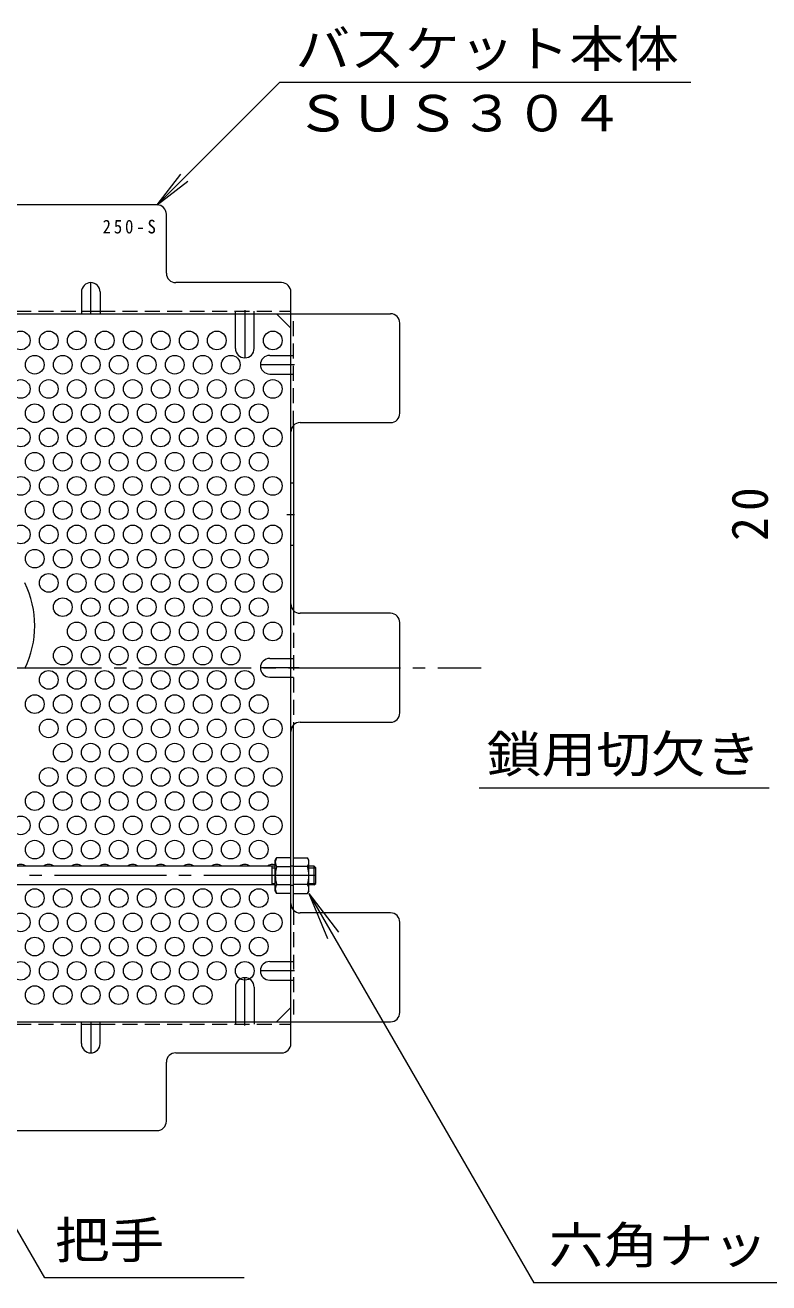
# Model space of a CAD drawing. Units: millimetres at full size, sheet at 1:4; details may follow other scales. Extents: x -838 to 994, y -781 to 732.
# Drawn here: x 463 to 702, y 245.4 to 649.7 of the extents above; entities that cross this region are included whole.
import ezdxf
from ezdxf.enums import TextEntityAlignment as Align

# ---------------------------------------------------------------- set-up
doc = ezdxf.new("R2010")
doc.units = ezdxf.units.MM
doc.header["$LTSCALE"] = 4
for name, pattern in [('CHAIN1', [8, 5, -1, 1, -1]), ('CHAIN2', [12, 9, -1, 1, -1]), ('DASHED1', [1.8, 1.2, -0.6])]:
    doc.linetypes.add(name, pattern=pattern)
for name, color, linetype, lineweight in [('A-1_躯体', 3, 'Continuous', 9), ('A-4_その他', 7, 'Continuous', 9), ('A-5_文字', 7, 'Continuous', 9), ('A-6_寸法', 2, 'Continuous', 9), ('A-7_ハッチ', 2, 'Continuous', 9), ('A-8_記号', 2, 'Continuous', 9), ('A-B_ﾊｯﾁ', 2, 'Continuous', 9), ('A-C_SENKIRI', 3, 'Continuous', 9)]:
    doc.layers.add(name, color=color, linetype=linetype, lineweight=lineweight)
doc.styles.add('ＭＳ ゴシック', font='')
doc.styles.get('ＭＳ ゴシック').set_extended_font_data('MS Gothic')

msp = doc.modelspace()

# ---------------------------------------------------------------- linework, layer by layer
at = {"layer": 'A-1_躯体'}
for p, q in [((543.393, 379.359), (454.393, 379.359)), ((542.393, 373.359), (542.393, 379.359)), ((542.393, 378.859), (543.393, 378.859)), ((555.893, 379.359), (554.193, 379.359)), ((554.193, 378.859), (556.393, 378.859)), ((555.893, 373.359), (555.893, 379.359)), ((555.893, 379.359), (556.393, 378.859)), ((556.393, 373.859), (556.393, 378.859)), ((543.393, 373.359), (455.893, 373.359)), ((542.393, 373.859), (543.393, 373.859)), ((554.193, 373.859), (556.393, 373.859)), ((555.893, 373.359), (554.193, 373.359)), ((555.893, 373.359), (556.393, 373.859))]:
    msp.add_line(p, q, dxfattribs=at)
at = {"layer": 'A-1_躯体', "linetype": 'CHAIN2'}
msp.add_line((556.393, 376.359), (454.393, 376.359), dxfattribs=at)
at = {"layer": 'A-5_文字'}
for p, q in [((544.733, 631.306), (505.392, 591.966)), ((676.939, 631.306), (544.733, 631.306)), ((505.392, 591.966), (513.002, 601.883)), ((505.392, 591.966), (515.309, 599.575)), ((702.104, 404.492), (608.871, 404.492)), ((554.16, 370.609), (626.431, 245.429)), ((554.16, 370.609), (560.139, 356.172)), ((554.16, 370.609), (563.672, 358.212)), ((533.348, 247.044), (469.302, 247.044)), ((721.381, 245.429), (626.431, 245.429))]:
    msp.add_line(p, q, dxfattribs=at)
msp.add_lwpolyline([(469.302, 247.044), (425.365, 323.146), (451.393, 349.174), (443.784, 339.257)], dxfattribs=at)
at = {"layer": 'A-6_寸法'}
for centre in [(461.593, 548.384), (470.593, 548.384), (479.593, 548.384), (488.593, 548.384), (497.593, 548.384), (506.593, 548.384), (515.593, 548.384), (524.593, 548.384), (542.593, 548.384), (466.093, 540.59), (475.093, 540.59), (484.093, 540.59), (493.093, 540.59), (502.093, 540.59), (511.093, 540.59), (520.093, 540.59), (529.093, 540.59), (461.593, 532.796), (470.593, 532.796), (479.593, 532.796), (488.593, 532.796), (497.593, 532.796), (506.593, 532.796), (515.593, 532.796), (524.593, 532.796), (533.593, 532.796), (542.593, 532.796), (466.093, 525.002), (475.093, 525.002), (484.093, 525.002), (493.093, 525.002), (502.093, 525.002), (511.093, 525.002), (520.093, 525.002), (529.093, 525.002), (538.093, 525.002), (461.593, 517.207), (470.593, 517.207), (479.593, 517.207), (488.593, 517.207), (497.593, 517.207), (506.593, 517.207), (515.593, 517.207), (524.593, 517.207), (533.593, 517.207), (542.593, 517.207), (466.093, 509.413), (475.093, 509.413), (484.093, 509.413), (493.093, 509.413), (502.093, 509.413), (511.093, 509.413), (520.093, 509.413), (529.093, 509.413), (538.093, 509.413), (461.593, 501.619), (470.593, 501.619), (479.593, 501.619), (488.593, 501.619), (497.593, 501.619), (506.593, 501.619), (515.593, 501.619), (524.593, 501.619), (533.593, 501.619), (542.593, 501.619), (466.093, 493.825), (475.093, 493.825), (484.093, 493.825), (493.093, 493.825), (502.093, 493.825), (511.093, 493.825), (520.093, 493.825), (529.093, 493.825), (538.093, 493.825), (461.593, 486.03), (470.593, 486.03), (479.593, 486.03), (488.593, 486.03), (497.593, 486.03), (506.593, 486.03), (515.593, 486.03), (524.593, 486.03), (533.593, 486.03), (542.593, 486.03), (466.093, 478.236), (475.093, 478.236), (484.093, 478.236), (493.093, 478.236), (502.093, 478.236), (511.093, 478.236), (520.093, 478.236), (529.093, 478.236), (538.093, 478.236), (470.593, 470.442), (479.593, 470.442), (488.593, 470.442), (497.593, 470.442), (506.593, 470.442), (515.593, 470.442), (524.593, 470.442), (533.593, 470.442), (542.593, 470.442), (475.093, 462.648), (484.093, 462.648), (493.093, 462.648), (502.093, 462.648), (511.093, 462.648), (520.093, 462.648), (529.093, 462.648), (538.093, 462.648), (479.593, 454.853), (488.593, 454.853), (497.593, 454.853), (506.593, 454.853), (515.593, 454.853), (524.593, 454.853), (533.593, 454.853), (542.593, 454.853), (475.093, 447.059), (484.093, 447.059), (493.093, 447.059), (502.093, 447.059), (511.093, 447.059), (520.093, 447.059), (529.093, 447.059), (470.593, 439.265), (479.593, 439.265), (488.593, 439.265), (497.593, 439.265), (506.593, 439.265), (515.593, 439.265), (524.593, 439.265), (533.593, 439.265), (466.093, 431.471), (475.093, 431.471), (484.093, 431.471), (493.093, 431.471), (502.093, 431.471), (511.093, 431.471), (520.093, 431.471), (529.093, 431.471), (538.093, 431.471), (470.593, 423.677), (479.593, 423.677), (488.593, 423.677), (497.593, 423.677), (506.593, 423.677), (515.593, 423.677), (524.593, 423.677), (533.593, 423.677), (542.593, 423.677), (475.093, 415.882), (484.093, 415.882), (493.093, 415.882), (502.093, 415.882), (511.093, 415.882), (520.093, 415.882), (529.093, 415.882), (538.093, 415.882), (470.593, 408.088), (479.593, 408.088), (488.593, 408.088), (497.593, 408.088), (506.593, 408.088), (515.593, 408.088), (524.593, 408.088), (533.593, 408.088), (542.593, 408.088), (466.093, 400.294), (475.093, 400.294), (484.093, 400.294), (493.093, 400.294), (502.093, 400.294), (511.093, 400.294), (520.093, 400.294), (529.093, 400.294), (538.093, 400.294), (461.593, 392.5), (470.593, 392.5), (479.593, 392.5), (488.593, 392.5), (497.593, 392.5), (506.593, 392.5), (515.593, 392.5), (524.593, 392.5), (533.593, 392.5), (542.593, 392.5), (466.093, 384.705), (475.093, 384.705), (484.093, 384.705), (493.093, 384.705), (502.093, 384.705), (511.093, 384.705), (520.093, 384.705), (529.093, 384.705), (538.093, 384.705), (466.093, 369.117), (475.093, 369.117), (484.093, 369.117), (493.093, 369.117), (502.093, 369.117), (511.093, 369.117), (520.093, 369.117), (529.093, 369.117), (538.093, 369.117), (461.593, 361.323), (470.593, 361.323), (479.593, 361.323), (488.593, 361.323), (497.593, 361.323), (506.593, 361.323), (515.593, 361.323), (524.593, 361.323), (533.593, 361.323), (542.593, 361.323), (466.093, 353.529), (475.093, 353.529), (484.093, 353.529), (493.093, 353.529), (502.093, 353.529), (511.093, 353.529), (520.093, 353.529), (529.093, 353.529), (538.093, 353.529), (461.593, 345.734), (470.593, 345.734), (479.593, 345.734), (488.593, 345.734), (497.593, 345.734), (506.593, 345.734), (515.593, 345.734), (524.593, 345.734), (533.593, 345.734), (466.093, 337.94), (475.093, 337.94), (484.093, 337.94), (493.093, 337.94), (502.093, 337.94), (511.093, 337.94), (520.093, 337.94)]:
    msp.add_circle(centre, 3, dxfattribs=at)
for centre, start in [((461.593, 376.911), 54.66817), ((470.593, 376.911), 54.66817), ((479.593, 376.911), 54.66817), ((488.593, 376.911), 54.66817), ((497.593, 376.911), 54.66817), ((506.593, 376.911), 54.66817), ((515.593, 376.911), 54.66817), ((524.593, 376.911), 54.66817), ((533.593, 376.911), 54.66817), ((542.593, 376.911), 74.53399)]:
    msp.add_arc(centre, 3, start, 125.33183, dxfattribs=at)
at = {"layer": 'A-7_ハッチ'}
for p, q in [((505.392, 591.966), (363.794, 591.966)), ((508.392, 569.966), (508.392, 588.966)), ((545.393, 566.966), (511.392, 566.966)), ((548.393, 322.359), (548.393, 563.966)), ((288.79, 556.966), (580.397, 556.966)), ((481.093, 557.766), (487.093, 557.766)), ((548.393, 552.353), (543.781, 556.966)), ((583.397, 524.965), (583.397, 553.966)), ((551.393, 521.965), (580.397, 521.965)), ((549.193, 521.009), (549.193, 461.623)), ((580.397, 460.663), (551.393, 460.663)), ((583.397, 428.662), (583.397, 457.663)), ((549.193, 365.32), (549.193, 424.701)), ((551.393, 425.662), (580.397, 425.662)), ((580.397, 364.36), (551.393, 364.36)), ((583.397, 332.359), (583.397, 361.36)), ((543.781, 329.359), (548.393, 333.971)), ((288.79, 329.359), (580.397, 329.359)), ((481.093, 328.559), (487.093, 328.559)), ((508.392, 297.359), (508.392, 316.359)), ((511.392, 319.359), (545.393, 319.359)), ((363.794, 294.359), (505.392, 294.359))]:
    msp.add_line(p, q, dxfattribs=at)
at = {"layer": 'A-7_ハッチ', "linetype": 'DASHED1'}
for p, q in [((388.093, 557.766), (481.093, 557.766)), ((487.093, 557.766), (548.393, 557.766)), ((530.593, 556.966), (530.593, 557.766)), ((536.593, 556.966), (536.593, 557.766)), ((549.193, 521.009), (549.193, 556.966)), ((548.393, 543.59), (549.193, 543.59)), ((548.393, 537.59), (549.193, 537.59)), ((549.193, 461.623), (549.193, 424.701)), ((548.393, 446.162), (549.193, 446.162)), ((548.393, 440.162), (549.193, 440.162)), ((549.193, 379.359), (548.393, 379.359)), ((549.193, 373.159), (548.393, 373.159)), ((549.193, 365.32), (549.193, 329.354)), ((548.393, 348.734), (549.193, 348.734)), ((548.393, 342.734), (549.193, 342.734)), ((388.093, 328.559), (481.093, 328.559)), ((487.093, 328.559), (548.393, 328.559)), ((530.593, 329.359), (530.593, 328.559)), ((536.593, 329.359), (536.593, 328.559))]:
    msp.add_line(p, q, dxfattribs=at)
at = {"layer": 'A-7_ハッチ', "linetype": 'CHAIN2'}
msp.add_line((259.593, 443.162), (609.593, 443.162), dxfattribs=at)
at = {"layer": 'A-7_ハッチ'}
for centre, start, end in [((505.392, 588.966), 0, 90), ((511.392, 569.966), 180, 270), ((545.393, 563.966), 0, 90), ((580.397, 553.966), 0, 90), ((551.393, 518.965), 90, 180), ((580.397, 524.965), 270, 0), ((551.393, 463.663), 180, 270), ((580.397, 457.663), 0, 90), ((580.397, 428.662), 270, 0), ((551.393, 422.662), 90, 180), ((551.393, 367.36), 180, 270), ((580.397, 361.36), 0, 90), ((580.397, 332.359), 270, 0), ((545.393, 322.359), 270, 0), ((511.392, 316.359), 90, 180), ((505.392, 297.359), 270, 0)]:
    msp.add_arc(centre, 3, start, end, dxfattribs=at)
at = {"layer": 'A-8_記号', "linetype": 'CHAIN1'}
for p, q in [((484.093, 556.966), (484.093, 566.966)), ((533.593, 558.166), (533.593, 542.816)), ((549.593, 540.59), (538.593, 540.59)), ((547.047, 492.457), (549.593, 492.457)), ((551.101, 443.162), (538.593, 443.162)), ((549.593, 345.734), (538.593, 345.734)), ((533.593, 328.159), (533.593, 343.509)), ((484.093, 329.359), (484.093, 319.359))]:
    msp.add_line(p, q, dxfattribs=at)
at = {"layer": 'A-8_記号'}
for p, q in [((481.093, 563.966), (481.093, 556.966)), ((487.093, 563.966), (487.093, 556.966)), ((530.593, 545.816), (530.593, 556.966)), ((536.593, 545.816), (536.593, 556.966)), ((541.593, 543.59), (548.393, 543.59)), ((541.593, 537.59), (548.393, 537.59)), ((549.193, 502.457), (548.393, 502.457)), ((549.193, 482.457), (548.393, 482.457)), ((541.593, 446.162), (548.393, 446.162)), ((541.593, 440.162), (548.393, 440.162)), ((541.593, 348.734), (548.393, 348.734)), ((530.593, 340.509), (530.593, 329.359)), ((536.593, 340.509), (536.593, 329.359)), ((541.593, 342.734), (548.393, 342.734)), ((481.093, 322.359), (481.093, 329.359)), ((487.093, 322.359), (487.093, 329.359))]:
    msp.add_line(p, q, dxfattribs=at)
for centre, start, end in [((484.093, 563.966), 0, 180), ((533.593, 545.816), 180, 0), ((541.593, 540.59), 90, 270), ((541.593, 443.162), 90, 270), ((541.593, 345.734), 90, 270), ((533.593, 340.509), 0, 180), ((484.093, 322.359), 180, 0)]:
    msp.add_arc(centre, 3, start, end, dxfattribs=at)
at = {"layer": 'A-B_ﾊｯﾁ'}
for p, q in [((543.393, 381.359), (543.826, 382.109)), ((543.393, 371.359), (543.393, 381.359)), ((548.393, 382.109), (543.826, 382.109)), ((548.393, 370.609), (548.393, 382.109)), ((549.193, 370.609), (549.193, 382.109)), ((549.193, 382.109), (553.76, 382.109)), ((554.193, 381.359), (553.76, 382.109)), ((554.193, 371.359), (554.193, 381.359)), ((543.826, 379.222), (548.393, 379.222)), ((553.76, 379.222), (549.193, 379.222)), ((543.826, 373.495), (548.393, 373.495)), ((553.76, 373.495), (549.193, 373.495)), ((543.393, 371.359), (543.826, 370.609)), ((548.393, 370.609), (543.826, 370.609)), ((549.193, 370.609), (553.76, 370.609)), ((554.193, 371.359), (553.76, 370.609))]:
    msp.add_line(p, q, dxfattribs=at)
for centre, radius, start, end in [((546.675, 380.464), 3.29, 149.99998, 176.07924), ((546.128, 380.699), 2.735, 180.2103, 212.68507), ((550.911, 380.464), 3.29, 3.92076, 30.00002), ((551.458, 380.699), 2.735, 327.31493, 359.7897), ((553.076, 376.359), 9.683, 162.79973, 197.20026), ((544.511, 376.359), 9.683, 342.79974, 17.20027), ((546.128, 372.019), 2.735, 147.31491, 179.78969), ((546.675, 372.253), 3.29, 183.92075, 210), ((551.458, 372.019), 2.735, 0.21031, 32.68509), ((550.911, 372.253), 3.29, 330, 356.07925)]:
    msp.add_arc(centre, radius, start, end, dxfattribs=at)
at = {"layer": 'A-C_SENKIRI'}
msp.add_arc((434.593, 456.667), 31.5, 334.09604, 25.90396, dxfattribs=at)

# ---------------------------------------------------------------- texts
at = {"layer": 'A-4_その他', "color": 2, "insert": (701.852, 483.958), "char_height": 11.73, "attachment_point": 7, "rotation": 90, "style": 'ＭＳ ゴシック'}
msp.add_mtext('\\T1.27;\\W0.95;20', dxfattribs=at)
at = {"layer": 'A-5_文字', "color": 2, "style": 'ＭＳ ゴシック', "width": 1.1}
for s, p in [('バスケット本体', (549.858, 632.806)), ('ＳＵＳ３０４', (549.858, 612.066)), ('鎖用切欠き', (611.319, 405.992)), ('把手', (472.552, 249.778)), ('六角ナット', (631.286, 248.163))]:
    msp.add_text(s, height=11.73, dxfattribs=at).set_placement(p, align=Align.BOTTOM_LEFT)
at = {"layer": 'A-5_文字', "color": 6, "insert": (487.892, 582.716), "char_height": 4.399, "attachment_point": 7, "style": 'ＭＳ ゴシック'}
msp.add_mtext('\\T1.34;\\W0.9;250-S', dxfattribs=at)

doc.saveas('drawing.dxf')
